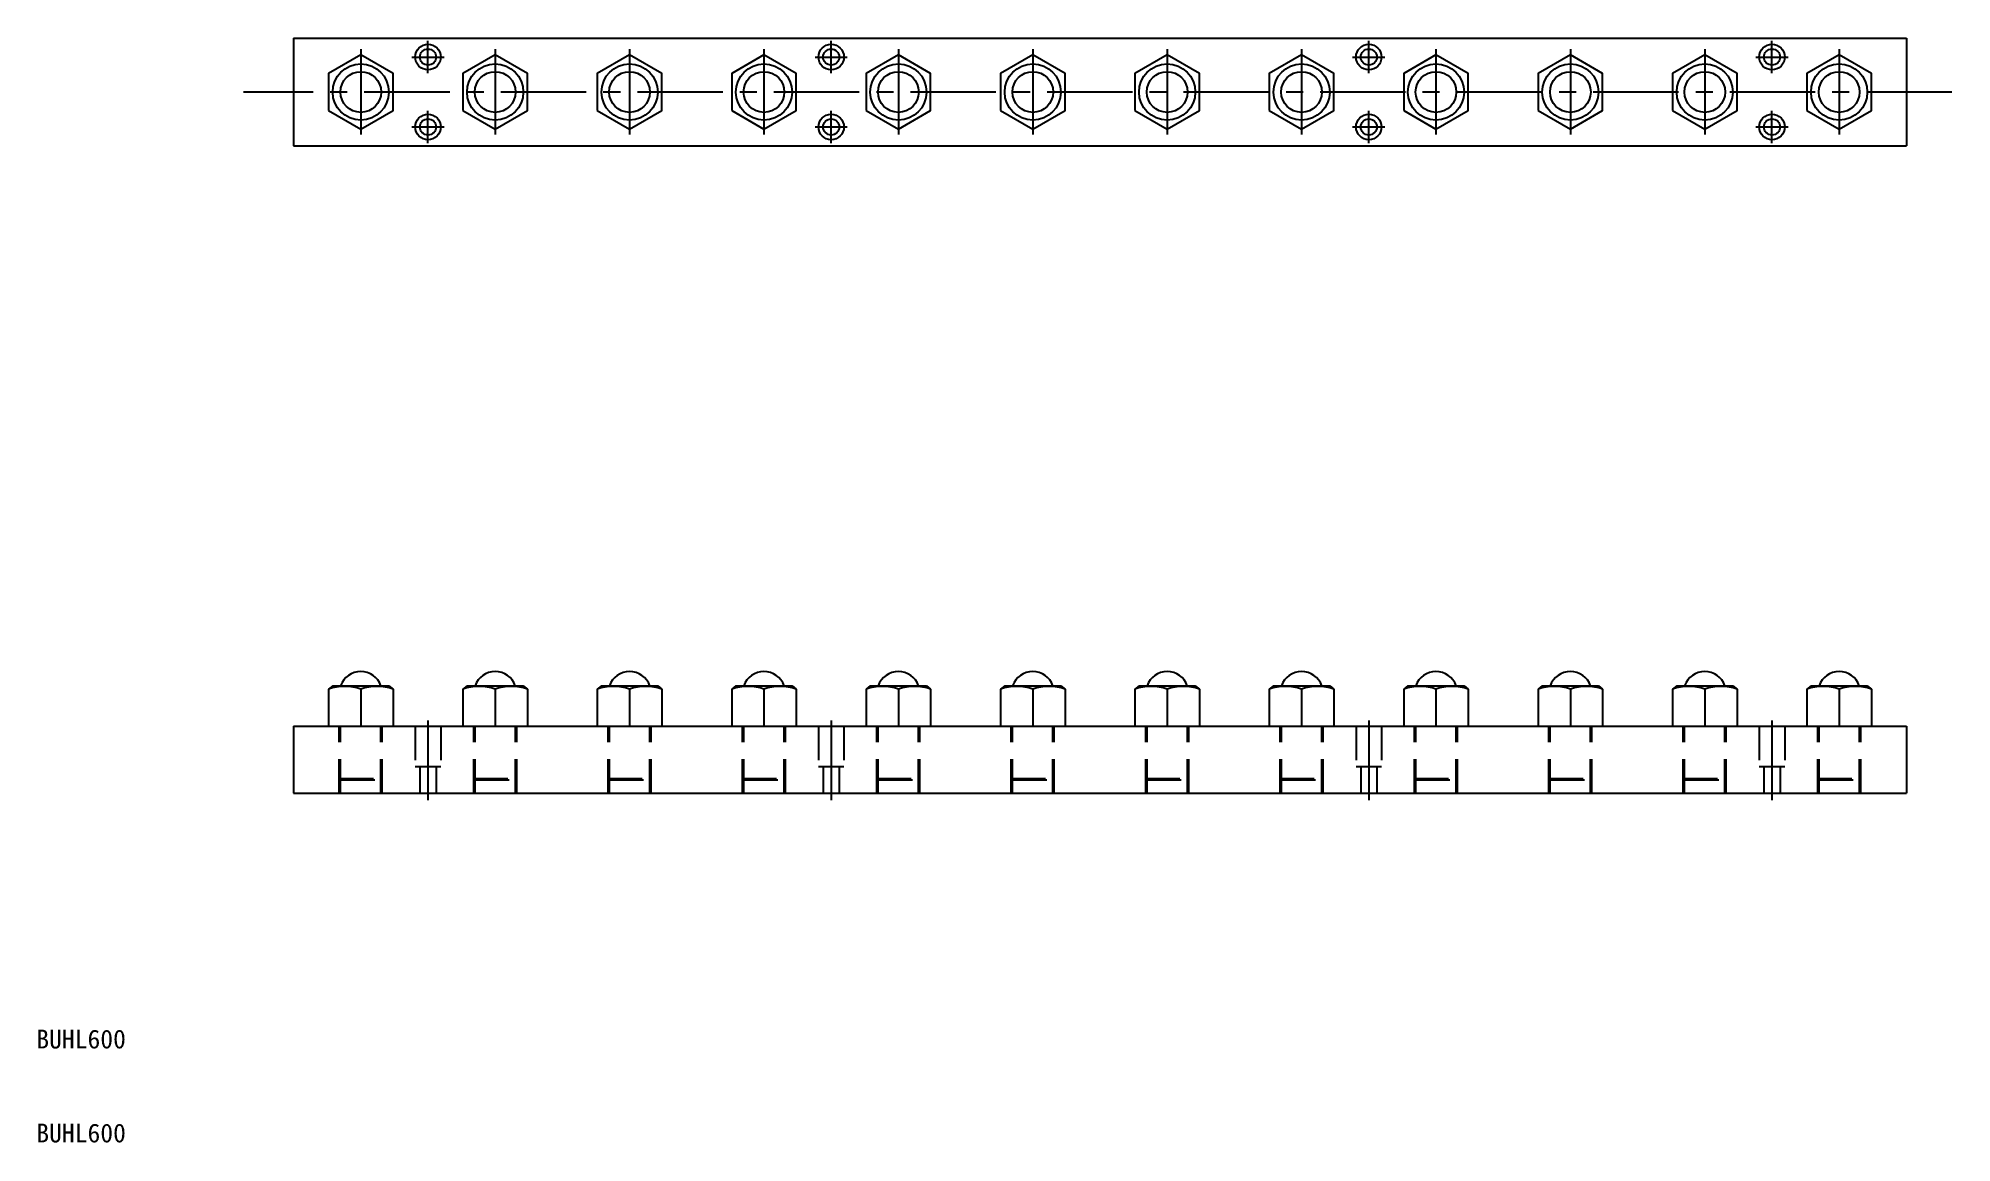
# Model space of a CAD drawing. Extents: x 39 to 751, y -303 to 108.
import ezdxf

# ---------------------------------------------------------------- set-up
doc = ezdxf.new("R2010")
doc.units = 0
doc.linetypes.add('CENTER', pattern=[50.8, 31.75, -6.35, 6.35, -6.35])
doc.linetypes.add('DASHED', pattern=[19.05, 12.7, -6.35])
doc.layers.get('0').update_dxf_attribs({"linetype": 'CONTINUOUS'})
doc.layers.add('CENTER', color=1, linetype='CENTER')

msp = doc.modelspace()

# ---------------------------------------------------------------- linework, layer by layer
at = {"color": 7, "linetype": 'CONTINUOUS'}
for p, q in [((134.39, 108.04), (134.39, 68.04)), ((134.39, 108.04), (734.39, 108.04)), ((734.39, 108.04), (734.39, 68.04)), ((134.39, 68.04), (734.39, 68.04)), ((148.94, -132.84), (147.39, -134.14)), ((147.39, -134.14), (147.39, -147.84)), ((148.94, -132.84), (169.84, -132.84)), ((159.39, -134.14), (159.39, -147.84)), ((169.84, -132.84), (171.39, -134.14)), ((171.39, -134.14), (171.39, -147.84)), ((198.94, -132.84), (197.39, -134.14)), ((197.39, -134.14), (197.39, -147.84)), ((198.94, -132.84), (219.84, -132.84)), ((209.39, -134.14), (209.39, -147.84)), ((219.84, -132.84), (221.39, -134.14)), ((221.39, -134.14), (221.39, -147.84)), ((248.94, -132.84), (247.39, -134.14)), ((247.39, -134.14), (247.39, -147.84)), ((248.94, -132.84), (269.84, -132.84)), ((259.39, -134.14), (259.39, -147.84)), ((269.84, -132.84), (271.39, -134.14)), ((271.39, -134.14), (271.39, -147.84)), ((298.94, -132.84), (297.39, -134.14)), ((297.39, -134.14), (297.39, -147.84)), ((298.94, -132.84), (319.84, -132.84)), ((309.39, -134.14), (309.39, -147.84)), ((319.84, -132.84), (321.39, -134.14)), ((321.39, -134.14), (321.39, -147.84)), ((348.94, -132.84), (347.39, -134.14)), ((347.39, -134.14), (347.39, -147.84)), ((348.94, -132.84), (369.84, -132.84)), ((359.39, -134.14), (359.39, -147.84)), ((369.84, -132.84), (371.39, -134.14)), ((371.39, -134.14), (371.39, -147.84)), ((398.94, -132.84), (397.39, -134.14)), ((397.39, -134.14), (397.39, -147.84)), ((398.94, -132.84), (419.84, -132.84)), ((409.39, -134.14), (409.39, -147.84)), ((419.84, -132.84), (421.39, -134.14)), ((421.39, -134.14), (421.39, -147.84)), ((448.94, -132.84), (447.39, -134.14)), ((447.39, -134.14), (447.39, -147.84)), ((448.94, -132.84), (469.84, -132.84)), ((459.39, -134.14), (459.39, -147.84)), ((469.84, -132.84), (471.39, -134.14)), ((471.39, -134.14), (471.39, -147.84)), ((498.94, -132.84), (497.39, -134.14)), ((497.39, -134.14), (497.39, -147.84)), ((498.94, -132.84), (519.84, -132.84)), ((509.39, -134.14), (509.39, -147.84)), ((519.84, -132.84), (521.39, -134.14)), ((521.39, -134.14), (521.39, -147.84)), ((548.94, -132.84), (547.39, -134.14)), ((547.39, -134.14), (547.39, -147.84)), ((548.94, -132.84), (569.84, -132.84)), ((559.39, -134.14), (559.39, -147.84)), ((569.84, -132.84), (571.39, -134.14)), ((571.39, -134.14), (571.39, -147.84)), ((598.94, -132.84), (597.39, -134.14)), ((597.39, -134.14), (597.39, -147.84)), ((598.94, -132.84), (619.84, -132.84)), ((609.39, -134.14), (609.39, -147.84)), ((619.84, -132.84), (621.39, -134.14)), ((621.39, -134.14), (621.39, -147.84)), ((648.94, -132.84), (647.39, -134.14)), ((647.39, -134.14), (647.39, -147.84)), ((648.94, -132.84), (669.84, -132.84)), ((659.39, -134.14), (659.39, -147.84)), ((669.84, -132.84), (671.39, -134.14)), ((671.39, -134.14), (671.39, -147.84)), ((698.94, -132.84), (697.39, -134.14)), ((697.39, -134.14), (697.39, -147.84)), ((698.94, -132.84), (719.84, -132.84)), ((709.39, -134.14), (709.39, -147.84)), ((719.84, -132.84), (721.39, -134.14)), ((721.39, -134.14), (721.39, -147.84)), ((134.39, -147.84), (734.39, -147.84)), ((134.39, -147.84), (134.39, -172.84)), ((734.39, -147.84), (734.39, -172.84)), ((134.39, -172.84), (734.39, -172.84))]:
    msp.add_line(p, q, dxfattribs=at)
at = {"color": 3, "linetype": 'DASHED'}
for p, q in [((151.39, -172.84), (151.39, -147.84)), ((151.89, -172.84), (151.89, -147.84)), ((166.89, -172.84), (166.89, -147.84)), ((167.39, -172.84), (167.39, -147.84)), ((179.64, -147.84), (179.64, -162.84)), ((189.14, -147.84), (189.14, -162.84)), ((201.39, -172.84), (201.39, -147.84)), ((201.89, -172.84), (201.89, -147.84)), ((216.89, -172.84), (216.89, -147.84)), ((217.39, -172.84), (217.39, -147.84)), ((251.39, -172.84), (251.39, -147.84)), ((251.89, -172.84), (251.89, -147.84)), ((266.89, -172.84), (266.89, -147.84)), ((267.39, -172.84), (267.39, -147.84)), ((301.39, -172.84), (301.39, -147.84)), ((301.89, -172.84), (301.89, -147.84)), ((316.89, -172.84), (316.89, -147.84)), ((317.39, -172.84), (317.39, -147.84)), ((329.64, -147.84), (329.64, -162.84)), ((339.14, -147.84), (339.14, -162.84)), ((351.39, -172.84), (351.39, -147.84)), ((351.89, -172.84), (351.89, -147.84)), ((366.89, -172.84), (366.89, -147.84)), ((367.39, -172.84), (367.39, -147.84)), ((401.39, -172.84), (401.39, -147.84)), ((401.89, -172.84), (401.89, -147.84)), ((416.89, -172.84), (416.89, -147.84)), ((417.39, -172.84), (417.39, -147.84)), ((451.39, -172.84), (451.39, -147.84)), ((451.89, -172.84), (451.89, -147.84)), ((466.89, -172.84), (466.89, -147.84)), ((467.39, -172.84), (467.39, -147.84)), ((501.39, -172.84), (501.39, -147.84)), ((501.89, -172.84), (501.89, -147.84)), ((516.89, -172.84), (516.89, -147.84)), ((517.39, -172.84), (517.39, -147.84)), ((529.64, -147.84), (529.64, -162.84)), ((539.14, -147.84), (539.14, -162.84)), ((551.39, -172.84), (551.39, -147.84)), ((551.89, -172.84), (551.89, -147.84)), ((566.89, -172.84), (566.89, -147.84)), ((567.39, -172.84), (567.39, -147.84)), ((601.39, -172.84), (601.39, -147.84)), ((601.89, -172.84), (601.89, -147.84)), ((616.89, -172.84), (616.89, -147.84)), ((617.39, -172.84), (617.39, -147.84)), ((651.39, -172.84), (651.39, -147.84)), ((651.89, -172.84), (651.89, -147.84)), ((666.89, -172.84), (666.89, -147.84)), ((667.39, -172.84), (667.39, -147.84)), ((679.64, -147.84), (679.64, -162.84)), ((689.14, -147.84), (689.14, -162.84)), ((701.39, -172.84), (701.39, -147.84)), ((701.89, -172.84), (701.89, -147.84)), ((716.89, -172.84), (716.89, -147.84)), ((717.39, -172.84), (717.39, -147.84)), ((179.64, -162.84), (189.14, -162.84)), ((181.39, -162.84), (181.39, -172.84)), ((187.39, -162.84), (187.39, -172.84)), ((329.64, -162.84), (339.14, -162.84)), ((331.39, -162.84), (331.39, -172.84)), ((337.39, -162.84), (337.39, -172.84)), ((529.64, -162.84), (539.14, -162.84)), ((531.39, -162.84), (531.39, -172.84)), ((537.39, -162.84), (537.39, -172.84)), ((679.64, -162.84), (689.14, -162.84)), ((681.39, -162.84), (681.39, -172.84)), ((687.39, -162.84), (687.39, -172.84)), ((151.39, -167.34), (167.39, -167.34)), ((151.89, -167.84), (151.39, -167.34)), ((151.89, -167.84), (166.89, -167.84)), ((166.89, -167.84), (167.39, -167.34)), ((201.39, -167.34), (217.39, -167.34)), ((201.89, -167.84), (201.39, -167.34)), ((201.89, -167.84), (216.89, -167.84)), ((216.89, -167.84), (217.39, -167.34)), ((251.39, -167.34), (267.39, -167.34)), ((251.89, -167.84), (251.39, -167.34)), ((251.89, -167.84), (266.89, -167.84)), ((266.89, -167.84), (267.39, -167.34)), ((301.39, -167.34), (317.39, -167.34)), ((301.89, -167.84), (301.39, -167.34)), ((301.89, -167.84), (316.89, -167.84)), ((316.89, -167.84), (317.39, -167.34)), ((351.39, -167.34), (367.39, -167.34)), ((351.89, -167.84), (351.39, -167.34)), ((351.89, -167.84), (366.89, -167.84)), ((366.89, -167.84), (367.39, -167.34)), ((401.39, -167.34), (417.39, -167.34)), ((401.89, -167.84), (401.39, -167.34)), ((401.89, -167.84), (416.89, -167.84)), ((416.89, -167.84), (417.39, -167.34)), ((451.39, -167.34), (467.39, -167.34)), ((451.89, -167.84), (451.39, -167.34)), ((451.89, -167.84), (466.89, -167.84)), ((466.89, -167.84), (467.39, -167.34)), ((501.39, -167.34), (517.39, -167.34)), ((501.89, -167.84), (501.39, -167.34)), ((501.89, -167.84), (516.89, -167.84)), ((516.89, -167.84), (517.39, -167.34)), ((551.39, -167.34), (567.39, -167.34)), ((551.89, -167.84), (551.39, -167.34)), ((551.89, -167.84), (566.89, -167.84)), ((566.89, -167.84), (567.39, -167.34)), ((601.39, -167.34), (617.39, -167.34)), ((601.89, -167.84), (601.39, -167.34)), ((601.89, -167.84), (616.89, -167.84)), ((616.89, -167.84), (617.39, -167.34)), ((651.39, -167.34), (667.39, -167.34)), ((651.89, -167.84), (651.39, -167.34)), ((651.89, -167.84), (666.89, -167.84)), ((666.89, -167.84), (667.39, -167.34)), ((701.39, -167.34), (717.39, -167.34)), ((701.89, -167.84), (701.39, -167.34)), ((701.89, -167.84), (716.89, -167.84)), ((716.89, -167.84), (717.39, -167.34))]:
    msp.add_line(p, q, dxfattribs=at)
at = {"color": 7, "linetype": 'CONTINUOUS'}
for points in [[(147.39, 81.11), (159.39, 74.19), (171.39, 81.11), (171.39, 94.97), (159.39, 101.9), (147.39, 94.97)], [(197.39, 81.11), (209.39, 74.19), (221.39, 81.11), (221.39, 94.97), (209.39, 101.9), (197.39, 94.97)], [(247.39, 81.11), (259.39, 74.19), (271.39, 81.11), (271.39, 94.97), (259.39, 101.9), (247.39, 94.97)], [(297.39, 81.11), (309.39, 74.19), (321.39, 81.11), (321.39, 94.97), (309.39, 101.9), (297.39, 94.97)], [(347.39, 81.11), (359.39, 74.19), (371.39, 81.11), (371.39, 94.97), (359.39, 101.9), (347.39, 94.97)], [(397.39, 81.11), (409.39, 74.19), (421.39, 81.11), (421.39, 94.97), (409.39, 101.9), (397.39, 94.97)], [(447.39, 81.11), (459.39, 74.19), (471.39, 81.11), (471.39, 94.97), (459.39, 101.9), (447.39, 94.97)], [(497.39, 81.11), (509.39, 74.19), (521.39, 81.11), (521.39, 94.97), (509.39, 101.9), (497.39, 94.97)], [(547.39, 81.11), (559.39, 74.19), (571.39, 81.11), (571.39, 94.97), (559.39, 101.9), (547.39, 94.97)], [(597.39, 81.11), (609.39, 74.19), (621.39, 81.11), (621.39, 94.97), (609.39, 101.9), (597.39, 94.97)], [(647.39, 81.11), (659.39, 74.19), (671.39, 81.11), (671.39, 94.97), (659.39, 101.9), (647.39, 94.97)], [(697.39, 81.11), (709.39, 74.19), (721.39, 81.11), (721.39, 94.97), (709.39, 101.9), (697.39, 94.97)]]:
    msp.add_lwpolyline(points, close=True, dxfattribs=at)
for centre, radius in [((184.39, 101.04), 4.75), ((184.39, 101.04), 3), ((334.39, 101.04), 4.75), ((334.39, 101.04), 3), ((534.39, 101.04), 4.75), ((534.39, 101.04), 3), ((684.39, 101.04), 4.75), ((684.39, 101.04), 3), ((159.39, 88.04), 10.45), ((159.39, 88.04), 7.57), ((209.39, 88.04), 10.45), ((209.39, 88.04), 7.57), ((259.39, 88.04), 10.45), ((259.39, 88.04), 7.57), ((309.39, 88.04), 10.45), ((309.39, 88.04), 7.57), ((359.39, 88.04), 10.45), ((359.39, 88.04), 7.57), ((409.39, 88.04), 10.45), ((409.39, 88.04), 7.57), ((459.39, 88.04), 10.45), ((459.39, 88.04), 7.57), ((509.39, 88.04), 10.45), ((509.39, 88.04), 7.57), ((559.39, 88.04), 10.45), ((559.39, 88.04), 7.57), ((609.39, 88.04), 10.45), ((609.39, 88.04), 7.57), ((659.39, 88.04), 10.45), ((659.39, 88.04), 7.57), ((709.39, 88.04), 10.45), ((709.39, 88.04), 7.57), ((184.39, 75.04), 4.75), ((334.39, 75.04), 4.75), ((534.39, 75.04), 4.75), ((684.39, 75.04), 4.75), ((184.39, 75.04), 3), ((334.39, 75.04), 3), ((534.39, 75.04), 3), ((684.39, 75.04), 3)]:
    msp.add_circle(centre, radius, dxfattribs=at)
for centre, radius, start, end in [((159.39, -135.47), 7.94, 19.40743, 160.59257), ((209.39, -135.47), 7.94, 19.40743, 160.59257), ((259.39, -135.47), 7.94, 19.40743, 160.59257), ((309.39, -135.47), 7.94, 19.40743, 160.59257), ((359.39, -135.47), 7.94, 19.40743, 160.59257), ((409.39, -135.47), 7.94, 19.40743, 160.59257), ((459.39, -135.47), 7.94, 19.40743, 160.59257), ((509.39, -135.47), 7.94, 19.40743, 160.59257), ((559.39, -135.47), 7.94, 19.40743, 160.59257), ((609.39, -135.47), 7.94, 19.40743, 160.59257), ((659.39, -135.47), 7.94, 19.40743, 160.59257), ((709.39, -135.47), 7.94, 19.40743, 160.59257), ((153.39, -150.9), 17.8, 70.30317, 109.69683), ((165.39, -150.9), 17.8, 70.30317, 109.69683), ((203.39, -150.9), 17.8, 70.30317, 109.69683), ((215.39, -150.9), 17.8, 70.30317, 109.69683), ((253.39, -150.9), 17.8, 70.30317, 109.69683), ((265.39, -150.9), 17.8, 70.30317, 109.69683), ((303.39, -150.9), 17.8, 70.30317, 109.69683), ((315.39, -150.9), 17.8, 70.30317, 109.69683), ((353.39, -150.9), 17.8, 70.30317, 109.69683), ((365.39, -150.9), 17.8, 70.30317, 109.69683), ((403.39, -150.9), 17.8, 70.30317, 109.69683), ((415.39, -150.9), 17.8, 70.30317, 109.69683), ((453.39, -150.9), 17.8, 70.30317, 109.69683), ((465.39, -150.9), 17.8, 70.30317, 109.69683), ((503.39, -150.9), 17.8, 70.30317, 109.69683), ((515.39, -150.9), 17.8, 70.30317, 109.69683), ((553.39, -150.9), 17.8, 70.30317, 109.69683), ((565.39, -150.9), 17.8, 70.30317, 109.69683), ((603.39, -150.9), 17.8, 70.30317, 109.69683), ((615.39, -150.9), 17.8, 70.30317, 109.69683), ((653.39, -150.9), 17.8, 70.30317, 109.69683), ((665.39, -150.9), 17.8, 70.30317, 109.69683), ((703.39, -150.9), 17.8, 70.30317, 109.69683), ((715.39, -150.9), 17.8, 70.30317, 109.69683)]:
    msp.add_arc(centre, radius, start, end, dxfattribs=at)
at = {"layer": 'CENTER', "color": 1, "linetype": 'CENTER'}
for p, q in [((184.39, 95.04), (184.39, 107.04)), ((334.39, 95.04), (334.39, 107.04)), ((534.39, 95.04), (534.39, 107.04)), ((684.39, 95.04), (684.39, 107.04)), ((159.39, 104.04), (159.39, 72.04)), ((178.39, 101.04), (190.39, 101.04)), ((209.39, 104.04), (209.39, 72.04)), ((259.39, 104.04), (259.39, 72.04)), ((309.39, 104.04), (309.39, 72.04)), ((328.39, 101.04), (340.39, 101.04)), ((359.39, 104.04), (359.39, 72.04)), ((409.39, 104.04), (409.39, 72.04)), ((459.39, 104.04), (459.39, 72.04)), ((509.39, 104.04), (509.39, 72.04)), ((528.39, 101.04), (540.39, 101.04)), ((559.39, 104.04), (559.39, 72.04)), ((609.39, 104.04), (609.39, 72.04)), ((659.39, 104.04), (659.39, 72.04)), ((678.39, 101.04), (690.39, 101.04)), ((709.39, 104.04), (709.39, 72.04)), ((751.26, 88.04), (115.74, 88.04)), ((184.39, 69.04), (184.39, 81.04)), ((334.39, 69.04), (334.39, 81.04)), ((534.39, 69.04), (534.39, 81.04)), ((684.39, 69.04), (684.39, 81.04)), ((178.39, 75.04), (190.39, 75.04)), ((328.39, 75.04), (340.39, 75.04)), ((528.39, 75.04), (540.39, 75.04)), ((678.39, 75.04), (690.39, 75.04)), ((184.39, -145.79), (184.39, -175.4)), ((334.39, -145.79), (334.39, -175.4)), ((534.39, -145.79), (534.39, -175.4)), ((684.39, -145.79), (684.39, -175.4))]:
    msp.add_line(p, q, dxfattribs=at)

# ---------------------------------------------------------------- texts
at = {"color": 7, "linetype": 'CONTINUOUS'}
for p in [(38.67, -267.8), (38.67, -302.76)]:
    msp.add_text('BUHL600', height=7, dxfattribs=at).set_placement(p)

doc.saveas('drawing.dxf')
